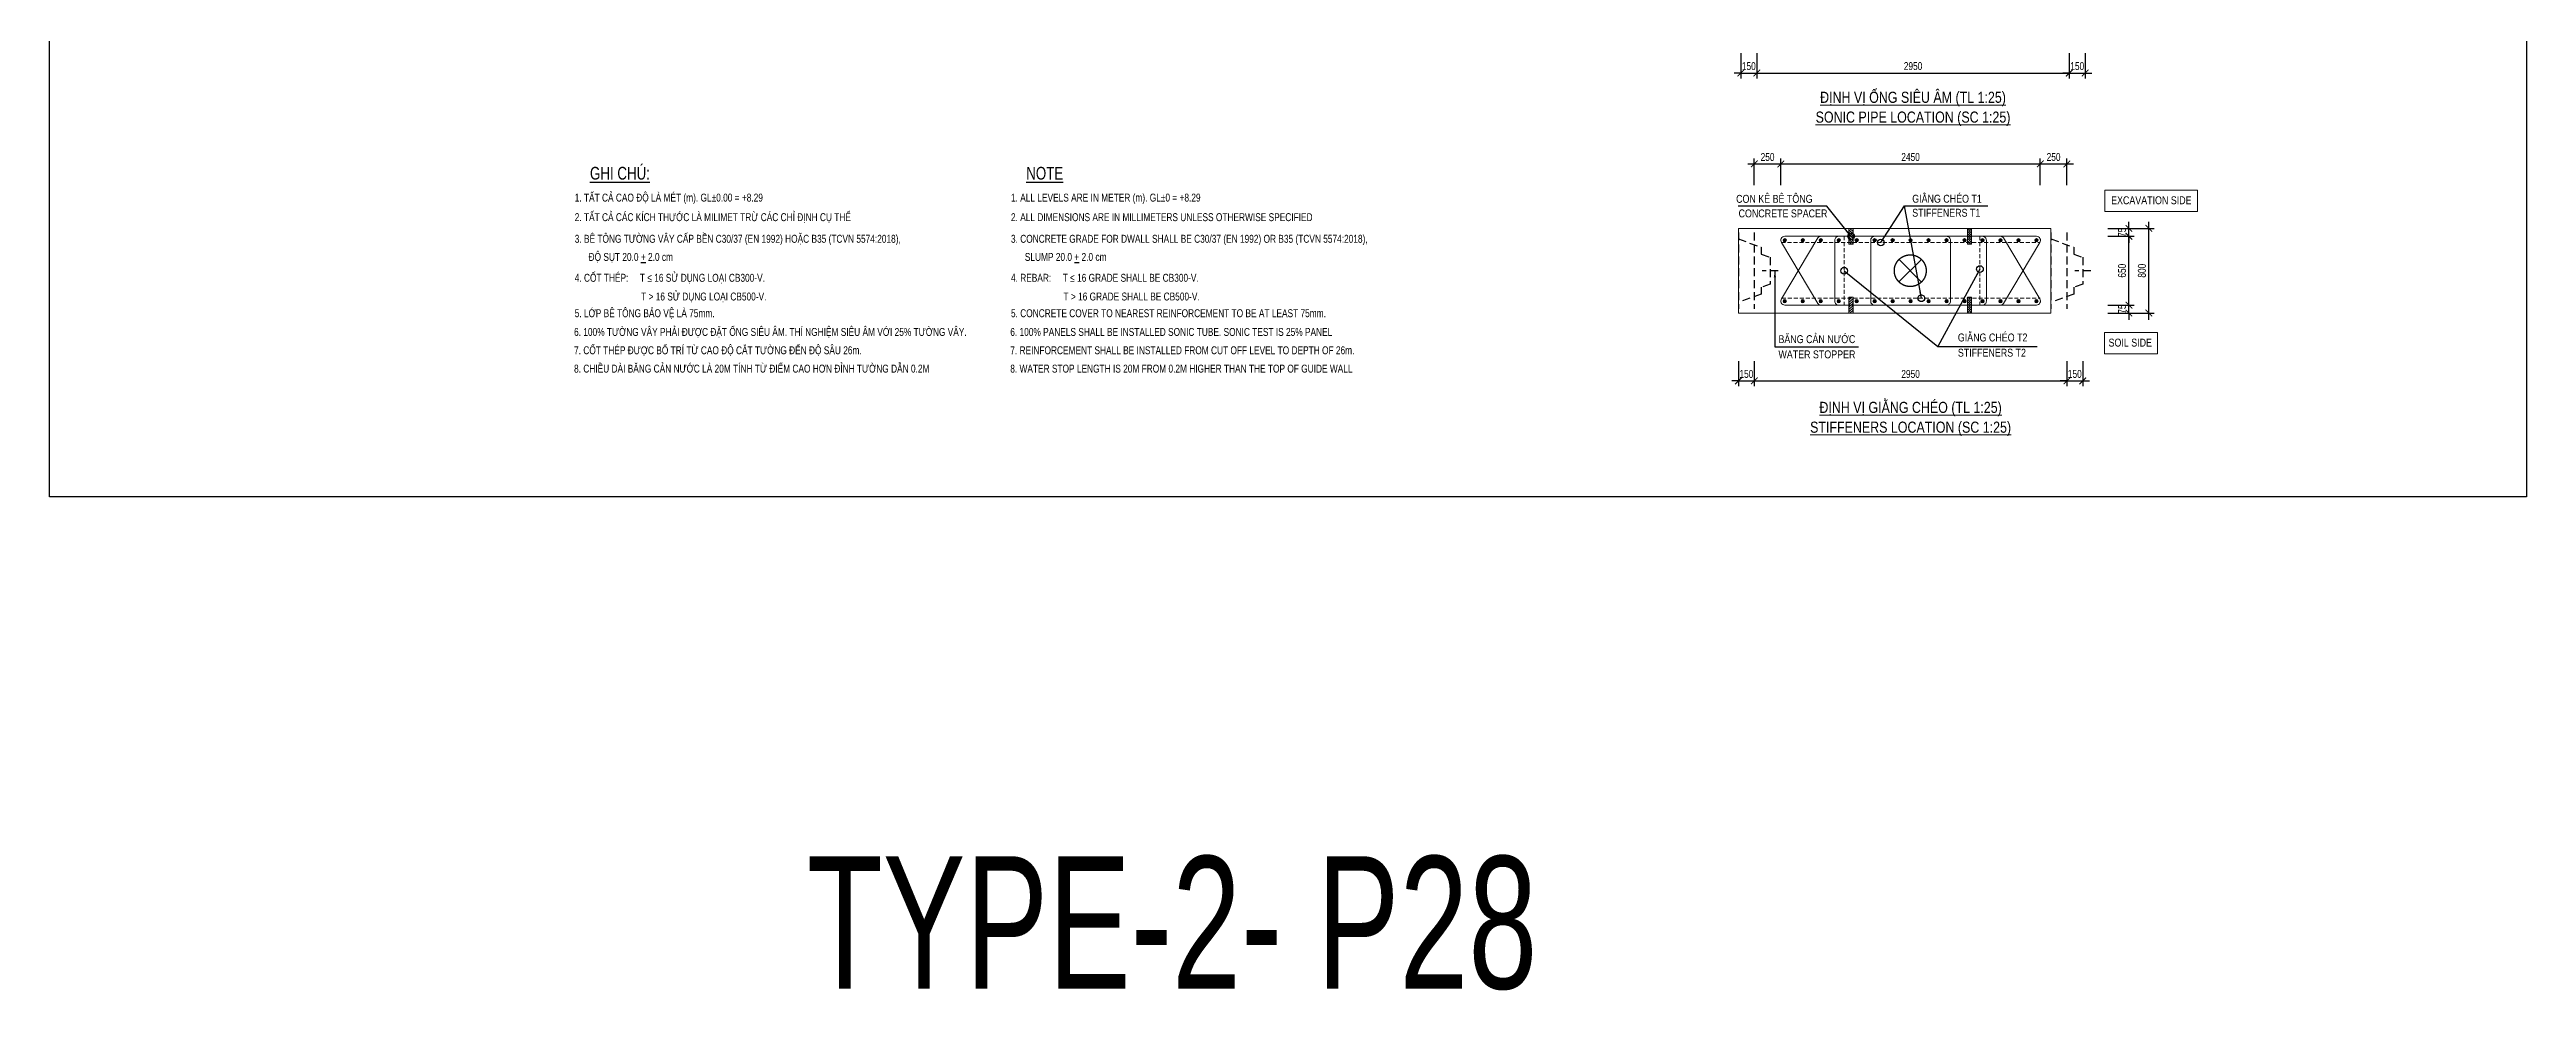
# Model space of a CAD drawing. Header units: millimetres. Extents: x 2746337 to 7547699, y -363432 to 15720.
# Drawn here: x 2850680 to 2944197, y -86668 to -51125 of the extents above; entities that cross this region are included whole.
import ezdxf
from ezdxf.enums import TextEntityAlignment as Align

# ---------------------------------------------------------------- set-up
doc = ezdxf.new("R2010")
doc.units = ezdxf.units.MM
doc.header["$LTSCALE"] = 1200
doc.header["$PDMODE"] = 3
doc.linetypes.add('CENTER', pattern=[2, 1.25, -0.25, 0.25, -0.25])
doc.linetypes.add('HIDDEN', pattern=[0.375, 0.25, -0.125])
for name, color, linetype, lineweight in [('030_Label', 4, 'Continuous', 5), ('5', 5, 'Continuous', 13), ('BOUND', 3, 'Continuous', 20), ('CWS', 8, 'HIDDEN', 9), ('ENOTE', 2, 'Continuous', 15), ('GRID', 74, 'CENTER', 15), ('K-THUOC', 1, 'Continuous', 18), ('LEADER', 8, 'Continuous', 9), ('MCT', 6, 'Continuous', 20), ('T2HI', 4, 'HIDDEN', 13), ('TEXTMA', 2, 'Continuous', 13), ('TEXTVN', 2, 'Continuous', 20), ('TIE', 4, 'Continuous', 13)]:
    doc.layers.add(name, color=color, linetype=linetype, lineweight=lineweight)
for name, color, linetype in [('CDC.04.HIDDEN', 8, 'HIDDEN'), ('CDC.06.TEXT', 2, 'Continuous'), ('CDC.11.NOTE', 8, 'Continuous'), ('MIE', 5, 'HIDDEN')]:
    doc.layers.add(name, color=color, linetype=linetype)
doc.styles.add('DB_Arial', font='arial.ttf', dxfattribs={"width": 0.8})
doc.styles.add('SMTEXT', font='arial.ttf', dxfattribs={"width": 0.75})
doc.styles.add('VNROMANS', font='VHAVAN.TTF', dxfattribs={"width": 0.8})
doc.dimstyles.new('BSV1-100', dxfattribs={"dimtxt": 300, "dimasz": 250, "dimexe": 200, "dimexo": 0, "dimgap": 108, "dimtad": 1, "dimdec": 0, "dimdsep": 46, "dimtxsty": 'SMTEXT', "dimblk": 'ARCHTICK', "dimcen": 100, "dimdle": 250, "dimclrd": 256, "dimclre": 256, "dimclrt": 1, "dimadec": 0, "dimazin": 0, "dimtfac": 1, "dimtdec": 0, "dimtix": 1, "dimtmove": 2, "dimatfit": 3, "dimfxl": 720, "dimfxlon": 1, "dimtolj": 1, "dimtzin": 0, "dimarcsym": 0})
doc.dimstyles.new('BSV25', dxfattribs={"dimtxt": 300, "dimasz": 250, "dimexe": 200, "dimexo": 0, "dimgap": 108, "dimtad": 1, "dimdec": 0, "dimlfac": 0.25, "dimdsep": 46, "dimtxsty": 'SMTEXT', "dimblk": 'ARCHTICK', "dimcen": 100, "dimdle": 250, "dimclrd": 256, "dimclre": 256, "dimclrt": 2, "dimadec": 0, "dimazin": 0, "dimtfac": 1, "dimtdec": 0, "dimtix": 1, "dimtmove": 2, "dimatfit": 3, "dimfxl": 800, "dimfxlon": 1, "dimtolj": 1, "dimtzin": 0, "dimarcsym": 0})

# ---------------------------------------------------------------- blocks, each defined once
blk = doc.blocks.new('_ArchTick')
at = {"color": 0, "linetype": 'ByBlock', "const_width": 0.15}
blk.add_lwpolyline([(-0.5, -0.5), (0.5, 0.5)], dxfattribs=at)
blk = doc.blocks.new('*D181')
at = {"layer": 'Defpoints', "color": 0, "transparency": 16777216}
for p in [(2914537, -51264), (2915137, -51264), (2915137, -52014)]:
    blk.add_point(p, dxfattribs=at)
at = {"layer": 'K-THUOC', "lineweight": -2, "transparency": 16777216}
for p, q in [((2914537, -51264), (2914537, -52214)), ((2915137, -51264), (2915137, -52214)), ((2914537, -52014), (2914287, -52014)), ((2914537, -52014), (2915137, -52014)), ((2915137, -52014), (2915387, -52014))]:
    blk.add_line(p, q, dxfattribs=at)
at = {"layer": 'K-THUOC', "lineweight": -2, "transparency": 16777216, "xscale": 250, "yscale": 250, "zscale": 250}
blk.add_blockref('_ArchTick', (2914537, -52014), dxfattribs=at)
at = {"layer": 'K-THUOC', "lineweight": -2, "transparency": 16777216, "xscale": 250, "yscale": 250, "zscale": 250, "rotation": 180}
blk.add_blockref('_ArchTick', (2915137, -52014), dxfattribs=at)
at = {"layer": 'K-THUOC', "color": 2, "transparency": 16777216, "insert": (2914837, -51753), "char_height": 300, "attachment_point": 5, "style": 'SMTEXT'}
blk.add_mtext('\\A1;150', dxfattribs=at)
blk = doc.blocks.new('*D182')
at = {"layer": 'Defpoints', "color": 0, "transparency": 16777216}
for p in [(2926937, -51264), (2927537, -51264), (2927537, -52014)]:
    blk.add_point(p, dxfattribs=at)
at = {"layer": 'K-THUOC', "lineweight": -2, "transparency": 16777216}
for p, q in [((2926937, -51264), (2926937, -52214)), ((2927537, -51264), (2927537, -52214)), ((2926937, -52014), (2926687, -52014)), ((2926937, -52014), (2927537, -52014)), ((2927537, -52014), (2927787, -52014))]:
    blk.add_line(p, q, dxfattribs=at)
at = {"layer": 'K-THUOC', "lineweight": -2, "transparency": 16777216, "xscale": 250, "yscale": 250, "zscale": 250}
blk.add_blockref('_ArchTick', (2926937, -52014), dxfattribs=at)
at = {"layer": 'K-THUOC', "lineweight": -2, "transparency": 16777216, "xscale": 250, "yscale": 250, "zscale": 250, "rotation": 180}
blk.add_blockref('_ArchTick', (2927537, -52014), dxfattribs=at)
at = {"layer": 'K-THUOC', "color": 2, "transparency": 16777216, "insert": (2927237, -51753), "char_height": 300, "attachment_point": 5, "style": 'SMTEXT'}
blk.add_mtext('\\A1;150', dxfattribs=at)
blk = doc.blocks.new('*D185')
at = {"layer": 'Defpoints', "color": 0, "transparency": 16777216}
for p in [(2915137, -51264), (2926937, -51264), (2926937, -52014)]:
    blk.add_point(p, dxfattribs=at)
at = {"layer": 'K-THUOC', "lineweight": -2, "transparency": 16777216}
for p, q in [((2915137, -51264), (2915137, -52214)), ((2926937, -51264), (2926937, -52214)), ((2914887, -52014), (2927187, -52014))]:
    blk.add_line(p, q, dxfattribs=at)
at = {"layer": 'K-THUOC', "lineweight": -2, "transparency": 16777216, "xscale": 250, "yscale": 250, "zscale": 250, "rotation": 180}
blk.add_blockref('_ArchTick', (2915137, -52014), dxfattribs=at)
at = {"layer": 'K-THUOC', "lineweight": -2, "transparency": 16777216, "xscale": 250, "yscale": 250, "zscale": 250}
blk.add_blockref('_ArchTick', (2926937, -52014), dxfattribs=at)
at = {"layer": 'K-THUOC', "color": 2, "transparency": 16777216, "insert": (2921037, -51753), "char_height": 300, "attachment_point": 5, "style": 'SMTEXT'}
blk.add_mtext('\\A1;2950', dxfattribs=at)
blk = doc.blocks.new('cws800')
at = {"layer": 'CDC.04.HIDDEN'}
for p, q in [((-600, 1440), (-600, -1440)), ((0, 1440), (0, -1440))]:
    blk.add_line(p, q, dxfattribs=at)
for points in [[(0, 1200), (-860, 888), (-860, 627), (-1200, 507), (-1200, -507), (-860, -627), (-860, -888), (0, -1200)], [(-1500, 0), (-900, 0)]]:
    blk.add_lwpolyline(points, dxfattribs=at)
blk = doc.blocks.new('*D161')
at = {"layer": 'Defpoints', "color": 0, "transparency": 16777216}
for p in [(2928440, -57880), (2929940, -57880), (2928440, -61080)]:
    blk.add_point(p, dxfattribs=at)
at = {"layer": 'K-THUOC', "lineweight": -2, "transparency": 16777216}
for p, q in [((2929140, -57880), (2930140, -57880)), ((2929940, -61330), (2929940, -57630)), ((2929140, -61080), (2930140, -61080))]:
    blk.add_line(p, q, dxfattribs=at)
at = {"layer": 'K-THUOC', "lineweight": -2, "transparency": 16777216, "xscale": 250, "yscale": 250, "zscale": 250}
for p, rotation in [((2929940, -57880), 90), ((2929940, -61080), 270)]:
    blk.add_blockref('_ArchTick', p, dxfattribs=dict(at, rotation=rotation))
at = {"layer": 'K-THUOC', "color": 2, "transparency": 16777216, "insert": (2929679, -59480), "char_height": 300, "attachment_point": 5, "rotation": 90, "style": 'SMTEXT'}
blk.add_mtext('\\A1;800', dxfattribs=at)
blk = doc.blocks.new('*D162')
at = {"layer": 'Defpoints', "color": 0, "transparency": 16777216}
for p in [(2928440, -60780), (2929190, -60780), (2928082, -61080)]:
    blk.add_point(p, dxfattribs=at)
at = {"layer": 'K-THUOC', "lineweight": -2, "transparency": 16777216}
for p, q in [((2928440, -60780), (2929390, -60780)), ((2929190, -60780), (2929190, -60530)), ((2929190, -61080), (2929190, -60780)), ((2928390, -61080), (2929390, -61080)), ((2929190, -61080), (2929190, -61330))]:
    blk.add_line(p, q, dxfattribs=at)
at = {"layer": 'K-THUOC', "lineweight": -2, "transparency": 16777216, "xscale": 250, "yscale": 250, "zscale": 250}
for p, rotation in [((2929190, -60780), 270), ((2929190, -61080), 90)]:
    blk.add_blockref('_ArchTick', p, dxfattribs=dict(at, rotation=rotation))
at = {"layer": 'K-THUOC', "color": 2, "transparency": 16777216, "insert": (2928929, -60930), "char_height": 300, "attachment_point": 5, "rotation": 90, "style": 'SMTEXT'}
blk.add_mtext('\\A1;75', dxfattribs=at)
blk = doc.blocks.new('*D163')
at = {"layer": 'Defpoints', "color": 0, "transparency": 16777216}
for p in [(2928082, -58180), (2929190, -58180), (2928082, -60780)]:
    blk.add_point(p, dxfattribs=at)
at = {"layer": 'K-THUOC', "lineweight": -2, "transparency": 16777216}
for p, q in [((2929190, -61030), (2929190, -57930)), ((2928390, -58180), (2929390, -58180)), ((2928390, -60780), (2929390, -60780))]:
    blk.add_line(p, q, dxfattribs=at)
at = {"layer": 'K-THUOC', "lineweight": -2, "transparency": 16777216, "xscale": 250, "yscale": 250, "zscale": 250}
for p, rotation in [((2929190, -58180), 90), ((2929190, -60780), 270)]:
    blk.add_blockref('_ArchTick', p, dxfattribs=dict(at, rotation=rotation))
at = {"layer": 'K-THUOC', "color": 2, "transparency": 16777216, "insert": (2928929, -59480), "char_height": 300, "attachment_point": 5, "rotation": 90, "style": 'SMTEXT'}
blk.add_mtext('\\A1;650', dxfattribs=at)
blk = doc.blocks.new('*D164')
at = {"layer": 'Defpoints', "color": 0, "transparency": 16777216}
for p in [(2928082, -57880), (2929190, -57880), (2928082, -58180)]:
    blk.add_point(p, dxfattribs=at)
at = {"layer": 'K-THUOC', "lineweight": -2, "transparency": 16777216}
for p, q in [((2928390, -57880), (2929390, -57880)), ((2929190, -57880), (2929190, -57630)), ((2929190, -58180), (2929190, -57880)), ((2928390, -58180), (2929390, -58180)), ((2929190, -58180), (2929190, -58430))]:
    blk.add_line(p, q, dxfattribs=at)
at = {"layer": 'K-THUOC', "lineweight": -2, "transparency": 16777216, "xscale": 250, "yscale": 250, "zscale": 250}
for p, rotation in [((2929190, -57880), 270), ((2929190, -58180), 90)]:
    blk.add_blockref('_ArchTick', p, dxfattribs=dict(at, rotation=rotation))
at = {"layer": 'K-THUOC', "color": 2, "transparency": 16777216, "insert": (2928929, -58030), "char_height": 300, "attachment_point": 5, "rotation": 90, "style": 'SMTEXT'}
blk.add_mtext('\\A1;75', dxfattribs=at)
blk = doc.blocks.new('*D165')
at = {"layer": 'Defpoints', "color": 0, "transparency": 16777216}
for p in [(2914445, -62892), (2915045, -62892), (2915045, -63642)]:
    blk.add_point(p, dxfattribs=at)
at = {"layer": 'K-THUOC', "lineweight": -2, "transparency": 16777216}
for p, q in [((2914445, -62892), (2914445, -63842)), ((2915045, -62892), (2915045, -63842)), ((2914445, -63642), (2914195, -63642)), ((2914445, -63642), (2915045, -63642)), ((2915045, -63642), (2915295, -63642))]:
    blk.add_line(p, q, dxfattribs=at)
at = {"layer": 'K-THUOC', "lineweight": -2, "transparency": 16777216, "xscale": 250, "yscale": 250, "zscale": 250}
blk.add_blockref('_ArchTick', (2914445, -63642), dxfattribs=at)
at = {"layer": 'K-THUOC', "lineweight": -2, "transparency": 16777216, "xscale": 250, "yscale": 250, "zscale": 250, "rotation": 180}
blk.add_blockref('_ArchTick', (2915045, -63642), dxfattribs=at)
at = {"layer": 'K-THUOC', "color": 2, "transparency": 16777216, "insert": (2914745, -63381), "char_height": 300, "attachment_point": 5, "style": 'SMTEXT'}
blk.add_mtext('\\A1;150', dxfattribs=at)
blk = doc.blocks.new('*D166')
at = {"layer": 'Defpoints', "color": 0, "transparency": 16777216}
for p in [(2926845, -62892), (2927445, -62892), (2927445, -63642)]:
    blk.add_point(p, dxfattribs=at)
at = {"layer": 'K-THUOC', "lineweight": -2, "transparency": 16777216}
for p, q in [((2926845, -62892), (2926845, -63842)), ((2927445, -62892), (2927445, -63842)), ((2926845, -63642), (2926595, -63642)), ((2926845, -63642), (2927445, -63642)), ((2927445, -63642), (2927695, -63642))]:
    blk.add_line(p, q, dxfattribs=at)
at = {"layer": 'K-THUOC', "lineweight": -2, "transparency": 16777216, "xscale": 250, "yscale": 250, "zscale": 250}
blk.add_blockref('_ArchTick', (2926845, -63642), dxfattribs=at)
at = {"layer": 'K-THUOC', "lineweight": -2, "transparency": 16777216, "xscale": 250, "yscale": 250, "zscale": 250, "rotation": 180}
blk.add_blockref('_ArchTick', (2927445, -63642), dxfattribs=at)
at = {"layer": 'K-THUOC', "color": 2, "transparency": 16777216, "insert": (2927145, -63381), "char_height": 300, "attachment_point": 5, "style": 'SMTEXT'}
blk.add_mtext('\\A1;150', dxfattribs=at)
blk = doc.blocks.new('*D167')
at = {"layer": 'Defpoints', "color": 0, "transparency": 16777216}
for p in [(2916045, -55447), (2915045, -57423), (2916045, -57423)]:
    blk.add_point(p, dxfattribs=at)
at = {"layer": 'K-THUOC', "lineweight": -2, "transparency": 16777216}
for p, q in [((2914795, -55447), (2916295, -55447)), ((2915045, -56247), (2915045, -55247)), ((2916045, -56247), (2916045, -55247))]:
    blk.add_line(p, q, dxfattribs=at)
at = {"layer": 'K-THUOC', "lineweight": -2, "transparency": 16777216, "xscale": 250, "yscale": 250, "zscale": 250, "rotation": 180}
blk.add_blockref('_ArchTick', (2915045, -55447), dxfattribs=at)
at = {"layer": 'K-THUOC', "lineweight": -2, "transparency": 16777216, "xscale": 250, "yscale": 250, "zscale": 250}
blk.add_blockref('_ArchTick', (2916045, -55447), dxfattribs=at)
at = {"layer": 'K-THUOC', "color": 2, "transparency": 16777216, "insert": (2915545, -55186), "char_height": 300, "attachment_point": 5, "style": 'SMTEXT'}
blk.add_mtext('\\A1;250', dxfattribs=at)
blk = doc.blocks.new('*D168')
at = {"layer": 'Defpoints', "color": 0, "transparency": 16777216}
for p in [(2925843, -55447), (2916045, -57423), (2925843, -57423)]:
    blk.add_point(p, dxfattribs=at)
at = {"layer": 'K-THUOC', "lineweight": -2, "transparency": 16777216}
for p, q in [((2915795, -55447), (2926093, -55447)), ((2916045, -56247), (2916045, -55247)), ((2925843, -56247), (2925843, -55247))]:
    blk.add_line(p, q, dxfattribs=at)
at = {"layer": 'K-THUOC', "lineweight": -2, "transparency": 16777216, "xscale": 250, "yscale": 250, "zscale": 250, "rotation": 180}
blk.add_blockref('_ArchTick', (2916045, -55447), dxfattribs=at)
at = {"layer": 'K-THUOC', "lineweight": -2, "transparency": 16777216, "xscale": 250, "yscale": 250, "zscale": 250}
blk.add_blockref('_ArchTick', (2925843, -55447), dxfattribs=at)
at = {"layer": 'K-THUOC', "color": 2, "transparency": 16777216, "insert": (2920944, -55186), "char_height": 300, "attachment_point": 5, "style": 'SMTEXT'}
blk.add_mtext('\\A1;2450', dxfattribs=at)
blk = doc.blocks.new('*D169')
at = {"layer": 'Defpoints', "color": 0, "transparency": 16777216}
for p in [(2915045, -62892), (2926845, -62892), (2926845, -63642)]:
    blk.add_point(p, dxfattribs=at)
at = {"layer": 'K-THUOC', "lineweight": -2, "transparency": 16777216}
for p, q in [((2915045, -62892), (2915045, -63842)), ((2926845, -62892), (2926845, -63842)), ((2914795, -63642), (2927095, -63642))]:
    blk.add_line(p, q, dxfattribs=at)
at = {"layer": 'K-THUOC', "lineweight": -2, "transparency": 16777216, "xscale": 250, "yscale": 250, "zscale": 250, "rotation": 180}
blk.add_blockref('_ArchTick', (2915045, -63642), dxfattribs=at)
at = {"layer": 'K-THUOC', "lineweight": -2, "transparency": 16777216, "xscale": 250, "yscale": 250, "zscale": 250}
blk.add_blockref('_ArchTick', (2926845, -63642), dxfattribs=at)
at = {"layer": 'K-THUOC', "color": 2, "transparency": 16777216, "insert": (2920945, -63381), "char_height": 300, "attachment_point": 5, "style": 'SMTEXT'}
blk.add_mtext('\\A1;2950', dxfattribs=at)
blk = doc.blocks.new('*D170')
at = {"layer": 'Defpoints', "color": 0, "transparency": 16777216}
for p in [(2926845, -55447), (2925843, -57423), (2926845, -57423)]:
    blk.add_point(p, dxfattribs=at)
at = {"layer": 'K-THUOC', "lineweight": -2, "transparency": 16777216}
for p, q in [((2925593, -55447), (2927095, -55447)), ((2925843, -56247), (2925843, -55247)), ((2926845, -56247), (2926845, -55247))]:
    blk.add_line(p, q, dxfattribs=at)
at = {"layer": 'K-THUOC', "lineweight": -2, "transparency": 16777216, "xscale": 250, "yscale": 250, "zscale": 250, "rotation": 180}
blk.add_blockref('_ArchTick', (2925843, -55447), dxfattribs=at)
at = {"layer": 'K-THUOC', "lineweight": -2, "transparency": 16777216, "xscale": 250, "yscale": 250, "zscale": 250}
blk.add_blockref('_ArchTick', (2926845, -55447), dxfattribs=at)
at = {"layer": 'K-THUOC', "color": 2, "transparency": 16777216, "insert": (2926344, -55186), "char_height": 300, "attachment_point": 5, "style": 'SMTEXT'}
blk.add_mtext('\\A1;250', dxfattribs=at)
blk = doc.blocks.new('mct1')
at = {"lineweight": 9}
h = blk.add_hatch(color=256, dxfattribs=at)
h.dxf.hatch_style = 1
h.paths.add_polyline_path([(-16, 0, 1), (16, 0, 1)])
blk.add_circle((0, 0), 16, dxfattribs=at)
blk = doc.blocks.new('sp')
at = {"layer": '5', "lineweight": 20}
h = blk.add_hatch(dxfattribs=at)
h.set_pattern_fill('ANSI31', color=256, scale=500)
h.set_pattern_definition([(45, (0, 0), (-44.194, 44.194), [])])
h.paths.add_polyline_path([(80, 300), (-80, 300), (-80, -300), (80, -300)])
blk.add_lwpolyline([(-80, -300), (80, -300), (80, 300), (-80, 300)], close=True, dxfattribs=at)
blk = doc.blocks.new('tremie')
at = {"layer": 'MIE', "color": 74, "ltscale": 1000}
for p, q in [((424, -424), (-424, 424)), ((424, 424), (-424, -424))]:
    blk.add_line(p, q, dxfattribs=at)
at = {"layer": 'MIE', "ltscale": 500}
blk.add_circle((0, 0), 600, dxfattribs=at)
blk = doc.blocks.new('A$C7e6bd379')
at = {"layer": 'CDC.06.TEXT', "linetype": 'Continuous', "style": 'SMTEXT', "width": 0.75}
for s, p in [('%%UGHI CHÚ:', (0, 480)), ('%%UNOTE', (16471, 480))]:
    blk.add_text(s, height=480, dxfattribs=at).set_placement(p, align=Align.TOP_LEFT)
at = {"layer": 'CDC.06.TEXT', "style": 'SMTEXT', "width": 0.75}
for s, p in [('1. TẤT CẢ CAO ĐỘ LÀ MÉT (m). GL%%P0.00 = +8.29 ', (-576, -831)), ('1. ALL LEVELS ARE IN METER (m). GL%%P0 = +8.29 ', (15895, -831)), ('2. TẤT CẢ CÁC KÍCH THƯỚC LÀ MILIMET TRỪ CÁC CHỈ ĐỊNH CỤ THỂ', (-576, -1570)), ('2. ALL DIMENSIONS ARE IN MILLIMETERS UNLESS OTHERWISE SPECIFIED', (15895, -1570)), ('3. BÊ TÔNG TƯỜNG VÂY CẤP BỀN C30/37 (EN 1992) HOẶC B35 (TCVN 5574:2018),', (-576, -2387)), ('ĐỘ SỤT 20.0 %%U+%%U 2.0 cm', (-53, -3072)), ('3. CONCRETE GRADE FOR DWALL SHALL BE C30/37 (EN 1992) OR B35 (TCVN 5574:2018),', (15895, -2387)), ('SLUMP 20.0 %%U+%%U 2.0 cm', (16418, -3072)), ('4. CỐT THÉP:     T ≤ 16 SỬ DỤNG LOẠI CB300-V.', (-576, -3860)), ('4. REBAR:     T ≤ 16 GRADE SHALL BE CB300-V.', (15895, -3860)), ('                             T > 16 SỬ DỤNG LOẠI CB500-V.', (-601, -4567)), ('                       T > 16 GRADE SHALL BE CB500-V.', (15869, -4567)), ('6. 100%%% TƯỜNG VÂY PHẢI ĐƯỢC ĐẶT ỐNG SIÊU ÂM. THÍ NGHIỆM SIÊU ÂM VỚI 25%%% TƯỜNG VÂY.', (-601, -5905)), ('5. LỚP BÊ TÔNG BẢO VỆ LÀ 75mm.', (-576, -5198)), ('6. 100%%% PANELS SHALL BE INSTALLED SONIC TUBE. SONIC TEST IS 25%%% PANEL ', (15869, -5905)), ('5. CONCRETE COVER TO NEAREST REINFORCEMENT TO BE AT LEAST 75mm.', (15895, -5198)), ('7. CỐT THÉP ĐƯỢC BỐ TRÍ TỪ CAO ĐỘ CẮT TƯỜNG ĐẾN ĐỘ SÂU 26m. ', (-601, -6598)), ('7. REINFORCEMENT SHALL BE INSTALLED FROM CUT OFF LEVEL TO DEPTH OF 26m. ', (15869, -6598)), ('8. CHIỀU DÀI BĂNG CẢN NƯỚC LÀ 20M TÍNH TỪ ĐIỂM CAO HƠN ĐỈNH TƯỜNG DẪN 0.2M', (-601, -7291)), ('8. WATER STOP LENGTH IS 20M FROM 0.2M HIGHER THAN THE TOP OF GUIDE WALL', (15869, -7291))]:
    blk.add_text(s, height=300, dxfattribs=at).set_placement(p)

msp = doc.modelspace()

# ---------------------------------------------------------------- linework, layer by layer
msp.add_lwpolyline([(2850680.1, 9128.3), (2944197.4, 9128.3), (2944197.4, -68024), (2850680.1, -68024)], close=True)
at = {"layer": 'BOUND'}
msp.add_lwpolyline([(2914444.7, -61080.4), (2926244.7, -61080.4), (2926244.7, -57880.4), (2914444.7, -57880.4)], close=True, dxfattribs=at)
at = {"layer": 'ENOTE'}
for points in [[(2928276.7, -56437.9), (2931776.7, -56437.9), (2931776.7, -57237.9), (2928276.7, -57237.9)], [(2928266.1, -61814.5), (2930266.1, -61814.5), (2930266.1, -62614.5), (2928266.1, -62614.5)]]:
    msp.add_lwpolyline(points, close=True, dxfattribs=at)
at = {"layer": 'T2HI', "color": 1, "ltscale": 0.5}
for p, q in [((2916071.2, -58415.5), (2925843.2, -58415.5)), ((2918433.3, -58180.4), (2918433.3, -60780.4)), ((2923564.2, -58180.4), (2923564.2, -60780.4)), ((2916087.3, -60522), (2925843.2, -60522))]:
    msp.add_line(p, q, dxfattribs=at)
at = {"layer": 'TIE', "lineweight": 20}
for points in [[(2917566.5, -58180.4, 0.244599), (2917443.6, -58244.3), (2916071.9, -60544.3, 0.6069433), (2916194.7, -60780.4), (2925697.2, -60780.4, 0.6069433), (2925820.1, -60544.3), (2924448.3, -58244.3, 0.244599), (2924325.5, -58180.4)], [(2924325.5, -60780.4, 0.244599), (2924448.3, -60716.5), (2925820.1, -58416.5, 0.6069433), (2925697.2, -58180.4), (2916194.7, -58180.4, 0.6069433), (2916071.9, -58416.5), (2917443.6, -60716.5, 0.244599), (2917566.5, -60780.4)]]:
    msp.add_lwpolyline(points, format="xyb", dxfattribs=at)
at = {"layer": 'TIE'}
for points in [[(2918681, -60780.4), (2918231, -60780.4, -0.4142136), (2918081, -60630.4), (2918081, -58330.4, -0.4142136), (2918231, -58180.4), (2918681, -58180.4)], [(2920038.5, -60780.4), (2919588.5, -60780.4, -0.4142136), (2919438.5, -60630.4), (2919438.5, -58330.4, -0.4142136), (2919588.5, -58180.4), (2920038.5, -58180.4)], [(2921849.5, -60780.4), (2922299.5, -60780.4, 0.4142136), (2922449.5, -60630.4), (2922449.5, -58330.4, 0.4142136), (2922299.5, -58180.4), (2921849.5, -58180.4)], [(2923207, -60780.4), (2923657, -60780.4, 0.4142136), (2923807, -60630.4), (2923807, -58330.4, 0.4142136), (2923657, -58180.4), (2923207, -58180.4)]]:
    msp.add_lwpolyline(points, format="xyb", dxfattribs=at)

# ---------------------------------------------------------------- block references
at = {"layer": 'CDC.11.NOTE'}
msp.add_blockref('A$C7e6bd379', (2871084.6, -56037.9), dxfattribs=at)
at = {"layer": 'CWS', "xscale": -1}
for p in [(2914444.7, -59480.4), (2926244.7, -59480.4)]:
    msp.add_blockref('cws800', p, dxfattribs=at)
at = {"layer": 'ENOTE', "xscale": -1}
for p in [(2918690.6, -58180.4), (2923169.1, -58180.4)]:
    msp.add_blockref('sp', p, dxfattribs=at)
at = {"layer": 'ENOTE', "rotation": 180}
for p in [(2918690.6, -60780.4), (2923169.1, -60780.4)]:
    msp.add_blockref('sp', p, dxfattribs=at)
at = {"layer": 'GRID', "rotation": 269.672406155841}
msp.add_blockref('tremie', (2920932.1, -59480.4), dxfattribs=at)
at = {"layer": 'MCT', "xscale": -4, "yscale": 4, "zscale": 4, "rotation": 180}
for p in [(2916194.7, -58330.4), (2916873.5, -58330.4), (2917552.2, -58330.4), (2918231, -58330.4), (2918909.7, -58330.4), (2919588.5, -58330.4), (2920267.2, -58330.4), (2920946, -58330.4), (2921624.7, -58330.4), (2922303.5, -58330.4), (2922982.2, -58330.4), (2923661, -58330.4), (2924339.7, -58330.4), (2925018.5, -58330.4), (2925697.2, -58330.4)]:
    msp.add_blockref('mct1', p, dxfattribs=at)
at = {"layer": 'MCT', "xscale": 4, "yscale": 4, "zscale": 4}
for p in [(2916194.7, -60630.4), (2916873.5, -60630.4), (2917552.2, -60630.4), (2918231, -60630.4), (2918909.7, -60630.4), (2919588.5, -60630.4), (2920267.2, -60630.4), (2920946, -60630.4), (2921624.7, -60630.4), (2922303.5, -60630.4), (2922982.2, -60630.4), (2923661, -60630.4), (2924339.7, -60630.4), (2925018.5, -60630.4), (2925697.2, -60630.4)]:
    msp.add_blockref('mct1', p, dxfattribs=at)

# ---------------------------------------------------------------- texts
at = {"layer": '030_Label', "style": 'VNROMANS', "width": 0.7}
msp.add_text('type-2- p28', height=5000, dxfattribs=at).set_placement((2893066.3, -84097), align=Align.MIDDLE_CENTER)
at = {"layer": 'TEXTMA', "style": 'DB_Arial', "width": 0.8}
for s, p in [('WATER STOPPER', (2915955.9, -62790.4)), ('BĂNG CẢN NƯỚC', (2915955.9, -62215.4))]:
    msp.add_text(s, height=300, rotation=360, dxfattribs=at).set_placement(p)
at = {"layer": 'TEXTVN', "style": 'DB_Arial', "width": 0.8}
for s, p in [('%%UĐỊNH VỊ ỐNG SIÊU ÂM (TL 1:25)', (2921036.7, -52929.5)), ('%%USONIC PIPE LOCATION (SC 1:25)', (2921036.7, -53729.5)), ('%%UĐỊNH VỊ GIẰNG CHÉO (TL 1:25)', (2920944.7, -64642.3)), ('%%USTIFFENERS LOCATION (SC 1:25)', (2920944.7, -65442.3))]:
    msp.add_text(s, height=420, rotation=360, dxfattribs=at).set_placement(p, align=Align.MIDDLE)
for s, p in [('CON KÊ BÊ TÔNG', (2914357.7, -56915.6)), ('GIẰNG CHÉO T1', (2921007, -56911.4)), (' CONCRETE SPACER', (2914357.7, -57465.6)), ('STIFFENERS T1', (2921007, -57441.4)), ('STIFFENERS T2', (2922729.8, -62727.2)), ('GIẰNG CHÉO T2', (2922729.8, -62152.2))]:
    msp.add_text(s, height=300, rotation=360, dxfattribs=at).set_placement(p)
msp.add_text('EXCAVATION SIDE', height=300, dxfattribs=at).set_placement((2928515.9, -56969.5))
msp.add_text('SOIL SIDE', height=300, dxfattribs=at).set_placement((2930058.3, -62346.1), align=Align.RIGHT)

# ---------------------------------------------------------------- dimensions: what is measured, and where the dimension line sits
at = {"layer": 'K-THUOC'}
for base, p1, p2, picture, middle in [((2915136.7, -52014.1), (2914536.7, -51264.1), (2915136.7, -51264.1), '*D181', (2914836.7, -51752.9)), ((2926936.7, -52014.1), (2915136.7, -51264.1), (2926936.7, -51264.1), '*D185', (2921036.7, -51752.9)), ((2927536.7, -52014.1), (2926936.7, -51264.1), (2927536.7, -51264.1), '*D182', (2927236.7, -51752.9)), ((2916044.7, -55447.4), (2915044.7, -57423.4), (2916044.7, -57423.4), '*D167', (2915544.7, -55186.2)), ((2925843.2, -55447.4), (2916044.7, -57423.4), (2925843.2, -57423.4), '*D168', (2920944, -55186.2)), ((2926844.7, -55447.4), (2925843.2, -57423.4), (2926844.7, -57423.4), '*D170', (2926344, -55186.2)), ((2915044.7, -63642.3), (2914444.7, -62892.3), (2915044.7, -62892.3), '*D165', (2914744.7, -63381.1)), ((2926844.7, -63642.3), (2915044.7, -62892.3), (2926844.7, -62892.3), '*D169', (2920944.7, -63381.1)), ((2927444.7, -63642.3), (2926844.7, -62892.3), (2927444.7, -62892.3), '*D166', (2927144.7, -63381.1))]:
    dim = msp.add_linear_dim(base=base, p1=p1, p2=p2, dimstyle='BSV25', dxfattribs=at)
    dim.commit()
    dim.dimension.update_dxf_attribs({"geometry": picture, "text_midpoint": middle})
for base, p1, p2, picture, middle in [((2929190, -57880.4), (2928081.9, -58180.4), (2928081.9, -57880.4), '*D164', (2928929.4, -58030.4)), ((2929190, -58180.4), (2928081.9, -60780.4), (2928081.9, -58180.4), '*D163', (2928928.8, -59480.4)), ((2929940, -57880.4), (2928440, -61080.4), (2928440, -57880.4), '*D161', (2929678.8, -59480.4)), ((2929190, -60780.4), (2928081.9, -61080.4), (2928440, -60780.4), '*D162', (2928929.4, -60930.4))]:
    dim = msp.add_linear_dim(base=base, p1=p1, p2=p2, angle=90, dimstyle='BSV25', dxfattribs=at)
    dim.commit()
    dim.dimension.update_dxf_attribs({"geometry": picture, "text_midpoint": middle})

# ---------------------------------------------------------------- leaders
at = {"layer": 'CDC.11.NOTE'}
msp.add_leader([(2915821.6, -59480.4), (2915821.6, -62355.8), (2918975, -62355.8)], dimstyle='BSV1-100', override={"dimgap": 108, "dimtad": 0}, dxfattribs=at)
at = {"layer": 'LEADER'}
for points in [[(2918701.2, -58182.6), (2917777.3, -57045.2), (2914428.7, -57045.2)], [(2919823.3, -58415.5), (2920714.8, -57035.5), (2923860.8, -57035.5)], [(2921350.8, -60522), (2920714.8, -57035.5), (2923860.8, -57035.5)], [(2918433.3, -59480.4), (2921972.3, -62344.3), (2925724.4, -62344.3)], [(2923564.2, -59417.3), (2921972.3, -62344.3)]]:
    msp.add_leader(points, dimstyle='BSV25', override={"dimldrblk": 'Origin'}, dxfattribs=at)

doc.saveas('drawing.dxf')
